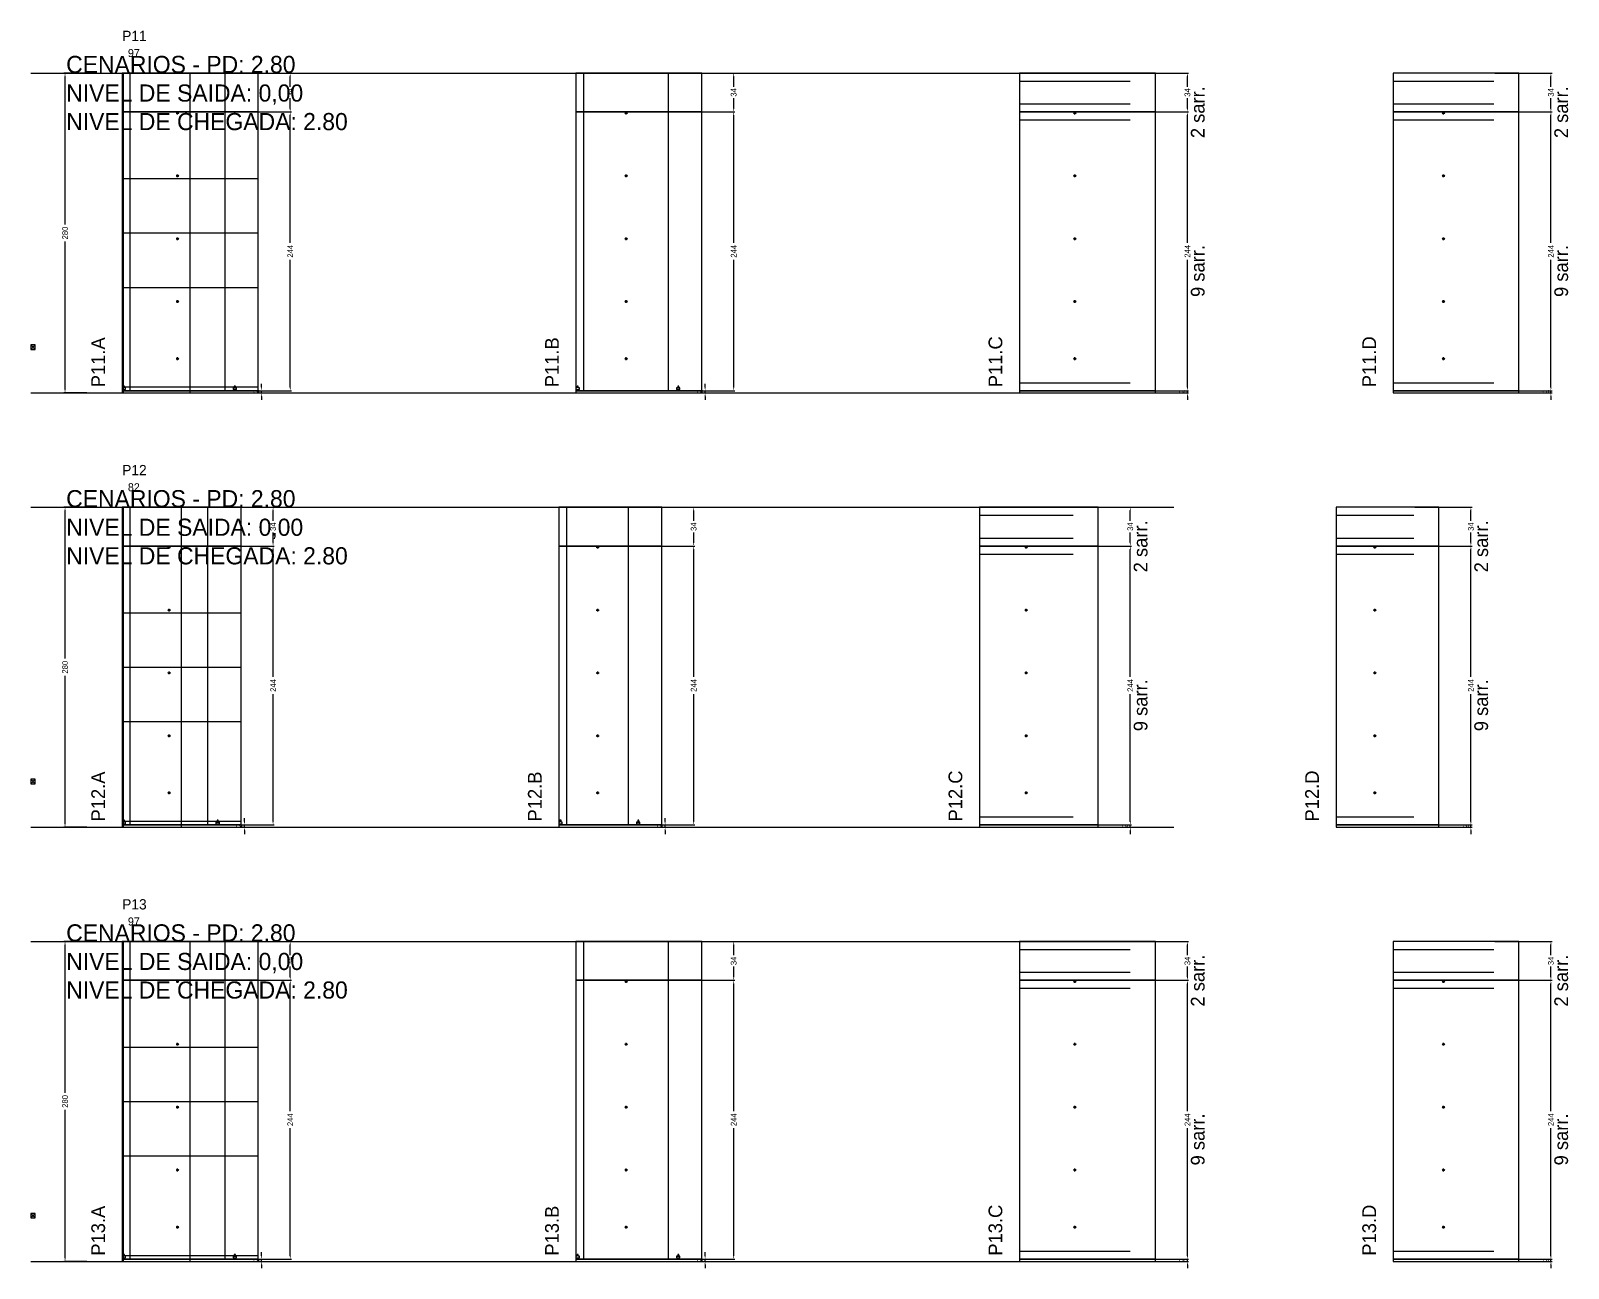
# Model space of a CAD drawing. Header units: centimetres. Extents: x -10500 to 4141, y -7986 to 295.
# Drawn here: x -7000 to -5655, y -4946 to -3863 of the extents above; entities that cross this region are included whole.
import ezdxf

# ---------------------------------------------------------------- set-up
doc = ezdxf.new("R2010")
doc.units = ezdxf.units.CM
doc.linetypes.add('DASHED', pattern=[2, -2])
for name, color, linetype in [('CHAPA', 140, 'Continuous'), ('COTA', 241, 'Continuous'), ('COTAS FURACAO', 16, 'Continuous'), ('Madeira', 30, 'Continuous'), ('MEIO_PONT', 160, 'Continuous'), ('NOMENCLATURA', 7, 'Continuous'), ('Nível', 160, 'Continuous'), ('Painéis', 200, 'Continuous'), ('Perfil Metálico', 150, 'Continuous'), ('SARR_2.2x7', 40, 'Continuous'), ('SARRAFO DE PRESSAO', 200, 'Continuous'), ('texto', 7, 'Continuous'), ('TEXTO_GERAL', 7, 'Continuous')]:
    doc.layers.add(name, color=color, linetype=linetype)
doc.dimstyles.new('PAINEL-NOVA', dxfattribs={"dimtxt": 5, "dimasz": 3, "dimexe": 1, "dimexo": 1, "dimgap": 1, "dimtad": 1, "dimcen": 2.5, "dimazin": 3, "dimtfac": 1, "dimtmove": 0, "dimatfit": 3})

# ---------------------------------------------------------------- blocks, each defined once
blk = doc.blocks.new('_CLOSEDFILLED')
at = {"color": 0, "linetype": 'BYBLOCK'}
blk.add_solid([(-1, 0.16), (0, 0), (-1, -0.16)], dxfattribs=at)
blk = doc.blocks.new('*D261')
for p, q in [((-6951, -3900), (-6971, -3900)), ((-6970, -4032.5), (-6970, -3903)), ((-6970, -4177), (-6970, -4047.5)), ((-6951, -4180), (-6971, -4180))]:
    blk.add_line(p, q)
at = {"layer": 'Defpoints'}
for p in [(-6950, -3900), (-6970, -4180), (-6950, -4180)]:
    blk.add_point(p, dxfattribs=at)
at = {"layer": 'COTA', "xscale": 3, "yscale": 3}
for p, rotation in [((-6970, -3900), 90), ((-6970, -4180), 270)]:
    blk.add_blockref('_CLOSEDFILLED', p, dxfattribs=dict(at, rotation=rotation))
at = {"layer": 'COTA', "insert": (-6970, -4040), "char_height": 5, "attachment_point": 5, "rotation": 90}
blk.add_mtext('280', dxfattribs=at)
blk = doc.blocks.new('MULDURA')
at = {"layer": 'Paineis'}
for p, q in [((0, 0), (4, 4)), ((4, 0), (0, 4))]:
    blk.add_line(p, q, dxfattribs=at)
blk.add_lwpolyline([(0, 0), (4, 0), (4, 4), (0, 4)], close=True, dxfattribs=at)
blk = doc.blocks.new('*D263')
for p, q in [((-6822, -3934), (-6772, -3934)), ((-6773, -4048.5), (-6773, -3937)), ((-6773, -4175), (-6773, -4063.5)), ((-6822, -4178), (-6772, -4178))]:
    blk.add_line(p, q)
at = {"layer": 'Defpoints'}
for p in [(-6823, -3934), (-6823, -4178), (-6773, -4178)]:
    blk.add_point(p, dxfattribs=at)
at = {"layer": 'COTA', "xscale": 3, "yscale": 3}
for p, rotation in [((-6773, -3934), 90), ((-6773, -4178), 270)]:
    blk.add_blockref('_CLOSEDFILLED', p, dxfattribs=dict(at, rotation=rotation))
at = {"layer": 'COTA', "insert": (-6773, -4056), "char_height": 5, "attachment_point": 5, "rotation": 90}
blk.add_mtext('244', dxfattribs=at)
blk = doc.blocks.new('*D264')
for p, q in [((-6822, -3900), (-6772, -3900)), ((-6773, -3912), (-6773, -3903)), ((-6773, -3931), (-6773, -3922)), ((-6822, -3934), (-6772, -3934))]:
    blk.add_line(p, q)
at = {"layer": 'Defpoints'}
for p in [(-6823, -3900), (-6823, -3934), (-6773, -3934)]:
    blk.add_point(p, dxfattribs=at)
at = {"layer": 'COTA', "xscale": 3, "yscale": 3}
for p, rotation in [((-6773, -3900), 90), ((-6773, -3934), 270)]:
    blk.add_blockref('_CLOSEDFILLED', p, dxfattribs=dict(at, rotation=rotation))
at = {"layer": 'COTA', "insert": (-6773, -3917), "char_height": 5, "attachment_point": 5, "rotation": 90}
blk.add_mtext('34', dxfattribs=at)
blk = doc.blocks.new('SLIPTEE')
at = {"layer": 'Paineis'}
blk.add_lwpolyline([(0, 0), (3, 0), (3, 1.5), (2, 1.5), (2, 3), (1, 3), (1, 1.5), (0, 1.5)], close=True, dxfattribs=at)
blk = doc.blocks.new('SLIPTDD')
at = {"layer": 'Paineis'}
blk.add_line((0, 1.5), (3, 1.5), dxfattribs=at)
blk.add_lwpolyline([(0, 0), (3, 0), (3, 1.5), (2, 1.5), (2, 3), (1, 3), (1, 1.5), (0, 1.5)], close=True, dxfattribs=at)
blk = doc.blocks.new('furacao')
at = {"layer": 'COTAS FURACAO'}
for p, q in [((-1.2, 0), (1.2, 0)), ((0, -1.2), (0, 1.2))]:
    blk.add_line(p, q, dxfattribs=at)
blk.add_circle((0, 0), 0.8, dxfattribs=at)
blk = doc.blocks.new('*D266')
for p, q in [((-6434, -3934), (-6384, -3934)), ((-6385, -4048.5), (-6385, -3937)), ((-6385, -4175), (-6385, -4063.5)), ((-6434, -4178), (-6384, -4178))]:
    blk.add_line(p, q)
at = {"layer": 'Defpoints'}
for p in [(-6435, -3934), (-6435, -4178), (-6385, -4178)]:
    blk.add_point(p, dxfattribs=at)
at = {"layer": 'COTA', "xscale": 3, "yscale": 3}
for p, rotation in [((-6385, -3934), 90), ((-6385, -4178), 270)]:
    blk.add_blockref('_CLOSEDFILLED', p, dxfattribs=dict(at, rotation=rotation))
at = {"layer": 'COTA', "insert": (-6385, -4056), "char_height": 5, "attachment_point": 5, "rotation": 90}
blk.add_mtext('244', dxfattribs=at)
blk = doc.blocks.new('*D267')
for p, q in [((-6434, -3900), (-6384, -3900)), ((-6385, -3912), (-6385, -3903)), ((-6385, -3931), (-6385, -3922)), ((-6434, -3934), (-6384, -3934))]:
    blk.add_line(p, q)
at = {"layer": 'Defpoints'}
for p in [(-6435, -3900), (-6435, -3934), (-6385, -3934)]:
    blk.add_point(p, dxfattribs=at)
at = {"layer": 'COTA', "xscale": 3, "yscale": 3}
for p, rotation in [((-6385, -3900), 90), ((-6385, -3934), 270)]:
    blk.add_blockref('_CLOSEDFILLED', p, dxfattribs=dict(at, rotation=rotation))
at = {"layer": 'COTA', "insert": (-6385, -3917), "char_height": 5, "attachment_point": 5, "rotation": 90}
blk.add_mtext('34', dxfattribs=at)
blk = doc.blocks.new('*D269')
for p, q in [((-6037, -3934), (-5987, -3934)), ((-5988, -4048.5), (-5988, -3937)), ((-5988, -4175), (-5988, -4063.5)), ((-6037, -4178), (-5987, -4178))]:
    blk.add_line(p, q)
at = {"layer": 'Defpoints'}
for p in [(-6038, -3934), (-6038, -4178), (-5988, -4178)]:
    blk.add_point(p, dxfattribs=at)
at = {"layer": 'COTA', "xscale": 3, "yscale": 3}
for p, rotation in [((-5988, -3934), 90), ((-5988, -4178), 270)]:
    blk.add_blockref('_CLOSEDFILLED', p, dxfattribs=dict(at, rotation=rotation))
at = {"layer": 'COTA', "insert": (-5988, -4056), "char_height": 5, "attachment_point": 5, "rotation": 90}
blk.add_mtext('244', dxfattribs=at)
blk = doc.blocks.new('*D270')
for p, q in [((-6037, -3900), (-5987, -3900)), ((-5988, -3912), (-5988, -3903)), ((-5988, -3931), (-5988, -3922)), ((-6037, -3934), (-5987, -3934))]:
    blk.add_line(p, q)
at = {"layer": 'Defpoints'}
for p in [(-6038, -3900), (-6038, -3934), (-5988, -3934)]:
    blk.add_point(p, dxfattribs=at)
at = {"layer": 'COTA', "xscale": 3, "yscale": 3}
for p, rotation in [((-5988, -3900), 90), ((-5988, -3934), 270)]:
    blk.add_blockref('_CLOSEDFILLED', p, dxfattribs=dict(at, rotation=rotation))
at = {"layer": 'COTA', "insert": (-5988, -3917), "char_height": 5, "attachment_point": 5, "rotation": 90}
blk.add_mtext('34', dxfattribs=at)
blk = doc.blocks.new('*D272')
for p, q in [((-5719, -3934), (-5669, -3934)), ((-5670, -4048.5), (-5670, -3937)), ((-5670, -4175), (-5670, -4063.5)), ((-5719, -4178), (-5669, -4178))]:
    blk.add_line(p, q)
at = {"layer": 'Defpoints'}
for p in [(-5720, -3934), (-5720, -4178), (-5670, -4178)]:
    blk.add_point(p, dxfattribs=at)
at = {"layer": 'COTA', "xscale": 3, "yscale": 3}
for p, rotation in [((-5670, -3934), 90), ((-5670, -4178), 270)]:
    blk.add_blockref('_CLOSEDFILLED', p, dxfattribs=dict(at, rotation=rotation))
at = {"layer": 'COTA', "insert": (-5670, -4056), "char_height": 5, "attachment_point": 5, "rotation": 90}
blk.add_mtext('244', dxfattribs=at)
blk = doc.blocks.new('*D273')
for p, q in [((-5719, -3900), (-5669, -3900)), ((-5670, -3912), (-5670, -3903)), ((-5670, -3931), (-5670, -3922)), ((-5719, -3934), (-5669, -3934))]:
    blk.add_line(p, q)
at = {"layer": 'Defpoints'}
for p in [(-5720, -3900), (-5720, -3934), (-5670, -3934)]:
    blk.add_point(p, dxfattribs=at)
at = {"layer": 'COTA', "xscale": 3, "yscale": 3}
for p, rotation in [((-5670, -3900), 90), ((-5670, -3934), 270)]:
    blk.add_blockref('_CLOSEDFILLED', p, dxfattribs=dict(at, rotation=rotation))
at = {"layer": 'COTA', "insert": (-5670, -3917), "char_height": 5, "attachment_point": 5, "rotation": 90}
blk.add_mtext('34', dxfattribs=at)
blk = doc.blocks.new('*D287')
for p, q in [((-6951, -4280), (-6971, -4280)), ((-6970, -4412.5), (-6970, -4283)), ((-6970, -4557), (-6970, -4427.5)), ((-6951, -4560), (-6971, -4560))]:
    blk.add_line(p, q)
at = {"layer": 'Defpoints'}
for p in [(-6950, -4280), (-6970, -4560), (-6950, -4560)]:
    blk.add_point(p, dxfattribs=at)
at = {"layer": 'COTA', "xscale": 3, "yscale": 3}
for p, rotation in [((-6970, -4280), 90), ((-6970, -4560), 270)]:
    blk.add_blockref('_CLOSEDFILLED', p, dxfattribs=dict(at, rotation=rotation))
at = {"layer": 'COTA', "insert": (-6970, -4420), "char_height": 5, "attachment_point": 5, "rotation": 90}
blk.add_mtext('280', dxfattribs=at)
blk = doc.blocks.new('*D289')
for p, q in [((-6837, -4314), (-6787, -4314)), ((-6788, -4428.5), (-6788, -4317)), ((-6788, -4555), (-6788, -4443.5)), ((-6837, -4558), (-6787, -4558))]:
    blk.add_line(p, q)
at = {"layer": 'Defpoints'}
for p in [(-6838, -4314), (-6838, -4558), (-6788, -4558)]:
    blk.add_point(p, dxfattribs=at)
at = {"layer": 'COTA', "xscale": 3, "yscale": 3}
for p, rotation in [((-6788, -4314), 90), ((-6788, -4558), 270)]:
    blk.add_blockref('_CLOSEDFILLED', p, dxfattribs=dict(at, rotation=rotation))
at = {"layer": 'COTA', "insert": (-6788, -4436), "char_height": 5, "attachment_point": 5, "rotation": 90}
blk.add_mtext('244', dxfattribs=at)
blk = doc.blocks.new('*D290')
for p, q in [((-6837, -4280), (-6787, -4280)), ((-6788, -4292), (-6788, -4283)), ((-6788, -4311), (-6788, -4302)), ((-6837, -4314), (-6787, -4314))]:
    blk.add_line(p, q)
at = {"layer": 'Defpoints'}
for p in [(-6838, -4280), (-6838, -4314), (-6788, -4314)]:
    blk.add_point(p, dxfattribs=at)
at = {"layer": 'COTA', "xscale": 3, "yscale": 3}
for p, rotation in [((-6788, -4280), 90), ((-6788, -4314), 270)]:
    blk.add_blockref('_CLOSEDFILLED', p, dxfattribs=dict(at, rotation=rotation))
at = {"layer": 'COTA', "insert": (-6788, -4297), "char_height": 5, "attachment_point": 5, "rotation": 90}
blk.add_mtext('34', dxfattribs=at)
blk = doc.blocks.new('*D292')
for p, q in [((-6469, -4314), (-6419, -4314)), ((-6420, -4428.5), (-6420, -4317)), ((-6420, -4555), (-6420, -4443.5)), ((-6469, -4558), (-6419, -4558))]:
    blk.add_line(p, q)
at = {"layer": 'Defpoints'}
for p in [(-6470, -4314), (-6470, -4558), (-6420, -4558)]:
    blk.add_point(p, dxfattribs=at)
at = {"layer": 'COTA', "xscale": 3, "yscale": 3}
for p, rotation in [((-6420, -4314), 90), ((-6420, -4558), 270)]:
    blk.add_blockref('_CLOSEDFILLED', p, dxfattribs=dict(at, rotation=rotation))
at = {"layer": 'COTA', "insert": (-6420, -4436), "char_height": 5, "attachment_point": 5, "rotation": 90}
blk.add_mtext('244', dxfattribs=at)
blk = doc.blocks.new('*D293')
for p, q in [((-6469, -4280), (-6419, -4280)), ((-6420, -4292), (-6420, -4283)), ((-6420, -4311), (-6420, -4302)), ((-6469, -4314), (-6419, -4314))]:
    blk.add_line(p, q)
at = {"layer": 'Defpoints'}
for p in [(-6470, -4280), (-6470, -4314), (-6420, -4314)]:
    blk.add_point(p, dxfattribs=at)
at = {"layer": 'COTA', "xscale": 3, "yscale": 3}
for p, rotation in [((-6420, -4280), 90), ((-6420, -4314), 270)]:
    blk.add_blockref('_CLOSEDFILLED', p, dxfattribs=dict(at, rotation=rotation))
at = {"layer": 'COTA', "insert": (-6420, -4297), "char_height": 5, "attachment_point": 5, "rotation": 90}
blk.add_mtext('34', dxfattribs=at)
blk = doc.blocks.new('*D295')
for p, q in [((-6087, -4314), (-6037, -4314)), ((-6038, -4428.5), (-6038, -4317)), ((-6038, -4555), (-6038, -4443.5)), ((-6087, -4558), (-6037, -4558))]:
    blk.add_line(p, q)
at = {"layer": 'Defpoints'}
for p in [(-6088, -4314), (-6088, -4558), (-6038, -4558)]:
    blk.add_point(p, dxfattribs=at)
at = {"layer": 'COTA', "xscale": 3, "yscale": 3}
for p, rotation in [((-6038, -4314), 90), ((-6038, -4558), 270)]:
    blk.add_blockref('_CLOSEDFILLED', p, dxfattribs=dict(at, rotation=rotation))
at = {"layer": 'COTA', "insert": (-6038, -4436), "char_height": 5, "attachment_point": 5, "rotation": 90}
blk.add_mtext('244', dxfattribs=at)
blk = doc.blocks.new('*D296')
for p, q in [((-6087, -4280), (-6037, -4280)), ((-6038, -4292), (-6038, -4283)), ((-6038, -4311), (-6038, -4302)), ((-6087, -4314), (-6037, -4314))]:
    blk.add_line(p, q)
at = {"layer": 'Defpoints'}
for p in [(-6088, -4280), (-6088, -4314), (-6038, -4314)]:
    blk.add_point(p, dxfattribs=at)
at = {"layer": 'COTA', "xscale": 3, "yscale": 3}
for p, rotation in [((-6038, -4280), 90), ((-6038, -4314), 270)]:
    blk.add_blockref('_CLOSEDFILLED', p, dxfattribs=dict(at, rotation=rotation))
at = {"layer": 'COTA', "insert": (-6038, -4297), "char_height": 5, "attachment_point": 5, "rotation": 90}
blk.add_mtext('34', dxfattribs=at)
blk = doc.blocks.new('*D298')
for p, q in [((-5789, -4314), (-5739, -4314)), ((-5740, -4428.5), (-5740, -4317)), ((-5740, -4555), (-5740, -4443.5)), ((-5789, -4558), (-5739, -4558))]:
    blk.add_line(p, q)
at = {"layer": 'Defpoints'}
for p in [(-5790, -4314), (-5790, -4558), (-5740, -4558)]:
    blk.add_point(p, dxfattribs=at)
at = {"layer": 'COTA', "xscale": 3, "yscale": 3}
for p, rotation in [((-5740, -4314), 90), ((-5740, -4558), 270)]:
    blk.add_blockref('_CLOSEDFILLED', p, dxfattribs=dict(at, rotation=rotation))
at = {"layer": 'COTA', "insert": (-5740, -4436), "char_height": 5, "attachment_point": 5, "rotation": 90}
blk.add_mtext('244', dxfattribs=at)
blk = doc.blocks.new('*D299')
for p, q in [((-5789, -4280), (-5739, -4280)), ((-5740, -4292), (-5740, -4283)), ((-5740, -4311), (-5740, -4302)), ((-5789, -4314), (-5739, -4314))]:
    blk.add_line(p, q)
at = {"layer": 'Defpoints'}
for p in [(-5790, -4280), (-5790, -4314), (-5740, -4314)]:
    blk.add_point(p, dxfattribs=at)
at = {"layer": 'COTA', "xscale": 3, "yscale": 3}
for p, rotation in [((-5740, -4280), 90), ((-5740, -4314), 270)]:
    blk.add_blockref('_CLOSEDFILLED', p, dxfattribs=dict(at, rotation=rotation))
at = {"layer": 'COTA', "insert": (-5740, -4297), "char_height": 5, "attachment_point": 5, "rotation": 90}
blk.add_mtext('34', dxfattribs=at)
blk = doc.blocks.new('*D313')
for p, q in [((-6951, -4660), (-6971, -4660)), ((-6970, -4792.5), (-6970, -4663)), ((-6970, -4937), (-6970, -4807.5)), ((-6951, -4940), (-6971, -4940))]:
    blk.add_line(p, q)
at = {"layer": 'Defpoints'}
for p in [(-6950, -4660), (-6970, -4940), (-6950, -4940)]:
    blk.add_point(p, dxfattribs=at)
at = {"layer": 'COTA', "xscale": 3, "yscale": 3}
for p, rotation in [((-6970, -4660), 90), ((-6970, -4940), 270)]:
    blk.add_blockref('_CLOSEDFILLED', p, dxfattribs=dict(at, rotation=rotation))
at = {"layer": 'COTA', "insert": (-6970, -4800), "char_height": 5, "attachment_point": 5, "rotation": 90}
blk.add_mtext('280', dxfattribs=at)
blk = doc.blocks.new('*D315')
for p, q in [((-6822, -4694), (-6772, -4694)), ((-6773, -4808.5), (-6773, -4697)), ((-6773, -4935), (-6773, -4823.5)), ((-6822, -4938), (-6772, -4938))]:
    blk.add_line(p, q)
at = {"layer": 'Defpoints'}
for p in [(-6823, -4694), (-6823, -4938), (-6773, -4938)]:
    blk.add_point(p, dxfattribs=at)
at = {"layer": 'COTA', "xscale": 3, "yscale": 3}
for p, rotation in [((-6773, -4694), 90), ((-6773, -4938), 270)]:
    blk.add_blockref('_CLOSEDFILLED', p, dxfattribs=dict(at, rotation=rotation))
at = {"layer": 'COTA', "insert": (-6773, -4816), "char_height": 5, "attachment_point": 5, "rotation": 90}
blk.add_mtext('244', dxfattribs=at)
blk = doc.blocks.new('*D316')
for p, q in [((-6822, -4660), (-6772, -4660)), ((-6773, -4672), (-6773, -4663)), ((-6822, -4694), (-6772, -4694)), ((-6773, -4691), (-6773, -4682))]:
    blk.add_line(p, q)
at = {"layer": 'Defpoints'}
for p in [(-6823, -4660), (-6823, -4694), (-6773, -4694)]:
    blk.add_point(p, dxfattribs=at)
at = {"layer": 'COTA', "xscale": 3, "yscale": 3}
for p, rotation in [((-6773, -4660), 90), ((-6773, -4694), 270)]:
    blk.add_blockref('_CLOSEDFILLED', p, dxfattribs=dict(at, rotation=rotation))
at = {"layer": 'COTA', "insert": (-6773, -4677), "char_height": 5, "attachment_point": 5, "rotation": 90}
blk.add_mtext('34', dxfattribs=at)
blk = doc.blocks.new('*D318')
for p, q in [((-6434, -4694), (-6384, -4694)), ((-6385, -4808.5), (-6385, -4697)), ((-6385, -4935), (-6385, -4823.5)), ((-6434, -4938), (-6384, -4938))]:
    blk.add_line(p, q)
at = {"layer": 'Defpoints'}
for p in [(-6435, -4694), (-6435, -4938), (-6385, -4938)]:
    blk.add_point(p, dxfattribs=at)
at = {"layer": 'COTA', "xscale": 3, "yscale": 3}
for p, rotation in [((-6385, -4694), 90), ((-6385, -4938), 270)]:
    blk.add_blockref('_CLOSEDFILLED', p, dxfattribs=dict(at, rotation=rotation))
at = {"layer": 'COTA', "insert": (-6385, -4816), "char_height": 5, "attachment_point": 5, "rotation": 90}
blk.add_mtext('244', dxfattribs=at)
blk = doc.blocks.new('*D319')
for p, q in [((-6434, -4660), (-6384, -4660)), ((-6385, -4672), (-6385, -4663)), ((-6434, -4694), (-6384, -4694)), ((-6385, -4691), (-6385, -4682))]:
    blk.add_line(p, q)
at = {"layer": 'Defpoints'}
for p in [(-6435, -4660), (-6435, -4694), (-6385, -4694)]:
    blk.add_point(p, dxfattribs=at)
at = {"layer": 'COTA', "xscale": 3, "yscale": 3}
for p, rotation in [((-6385, -4660), 90), ((-6385, -4694), 270)]:
    blk.add_blockref('_CLOSEDFILLED', p, dxfattribs=dict(at, rotation=rotation))
at = {"layer": 'COTA', "insert": (-6385, -4677), "char_height": 5, "attachment_point": 5, "rotation": 90}
blk.add_mtext('34', dxfattribs=at)
blk = doc.blocks.new('*D321')
for p, q in [((-6037, -4694), (-5987, -4694)), ((-5988, -4808.5), (-5988, -4697)), ((-5988, -4935), (-5988, -4823.5)), ((-6037, -4938), (-5987, -4938))]:
    blk.add_line(p, q)
at = {"layer": 'Defpoints'}
for p in [(-6038, -4694), (-6038, -4938), (-5988, -4938)]:
    blk.add_point(p, dxfattribs=at)
at = {"layer": 'COTA', "xscale": 3, "yscale": 3}
for p, rotation in [((-5988, -4694), 90), ((-5988, -4938), 270)]:
    blk.add_blockref('_CLOSEDFILLED', p, dxfattribs=dict(at, rotation=rotation))
at = {"layer": 'COTA', "insert": (-5988, -4816), "char_height": 5, "attachment_point": 5, "rotation": 90}
blk.add_mtext('244', dxfattribs=at)
blk = doc.blocks.new('*D322')
for p, q in [((-6037, -4660), (-5987, -4660)), ((-5988, -4672), (-5988, -4663)), ((-6037, -4694), (-5987, -4694)), ((-5988, -4691), (-5988, -4682))]:
    blk.add_line(p, q)
at = {"layer": 'Defpoints'}
for p in [(-6038, -4660), (-6038, -4694), (-5988, -4694)]:
    blk.add_point(p, dxfattribs=at)
at = {"layer": 'COTA', "xscale": 3, "yscale": 3}
for p, rotation in [((-5988, -4660), 90), ((-5988, -4694), 270)]:
    blk.add_blockref('_CLOSEDFILLED', p, dxfattribs=dict(at, rotation=rotation))
at = {"layer": 'COTA', "insert": (-5988, -4677), "char_height": 5, "attachment_point": 5, "rotation": 90}
blk.add_mtext('34', dxfattribs=at)
blk = doc.blocks.new('*D324')
for p, q in [((-5719, -4694), (-5669, -4694)), ((-5670, -4808.5), (-5670, -4697)), ((-5670, -4935), (-5670, -4823.5)), ((-5719, -4938), (-5669, -4938))]:
    blk.add_line(p, q)
at = {"layer": 'Defpoints'}
for p in [(-5720, -4694), (-5720, -4938), (-5670, -4938)]:
    blk.add_point(p, dxfattribs=at)
at = {"layer": 'COTA', "xscale": 3, "yscale": 3}
for p, rotation in [((-5670, -4694), 90), ((-5670, -4938), 270)]:
    blk.add_blockref('_CLOSEDFILLED', p, dxfattribs=dict(at, rotation=rotation))
at = {"layer": 'COTA', "insert": (-5670, -4816), "char_height": 5, "attachment_point": 5, "rotation": 90}
blk.add_mtext('244', dxfattribs=at)
blk = doc.blocks.new('*D325')
for p, q in [((-5719, -4660), (-5669, -4660)), ((-5670, -4672), (-5670, -4663)), ((-5719, -4694), (-5669, -4694)), ((-5670, -4691), (-5670, -4682))]:
    blk.add_line(p, q)
at = {"layer": 'Defpoints'}
for p in [(-5720, -4660), (-5720, -4694), (-5670, -4694)]:
    blk.add_point(p, dxfattribs=at)
at = {"layer": 'COTA', "xscale": 3, "yscale": 3}
for p, rotation in [((-5670, -4660), 90), ((-5670, -4694), 270)]:
    blk.add_blockref('_CLOSEDFILLED', p, dxfattribs=dict(at, rotation=rotation))
at = {"layer": 'COTA', "insert": (-5670, -4677), "char_height": 5, "attachment_point": 5, "rotation": 90}
blk.add_mtext('34', dxfattribs=at)

msp = doc.modelspace()

# ---------------------------------------------------------------- linework, layer by layer
at = {"layer": 'CHAPA'}
for points in [[(-6920, -4180), (-6918.8, -4180), (-6918.8, -3900), (-6920, -3900)], [(-6920, -4560), (-6918.8, -4560), (-6918.8, -4280), (-6920, -4280)], [(-6920, -4940), (-6918.8, -4940), (-6918.8, -4660), (-6920, -4660)]]:
    msp.add_lwpolyline(points, close=True, dxfattribs=at)
at = {"layer": 'Madeira'}
for points in [[(-6920, -3992.4), (-6801, -3992.4)], [(-6920, -4087.6), (-6801, -4087.6)], [(-6920, -4372.4), (-6816, -4372.4)], [(-6920, -4467.6), (-6816, -4467.6)], [(-6920, -4752.4), (-6801, -4752.4)], [(-6920, -4847.6), (-6801, -4847.6)]]:
    msp.add_lwpolyline(points, dxfattribs=at)
at = {"layer": 'MEIO_PONT'}
for points in [[(-6920, -4040), (-6801, -4040)], [(-6920, -4420), (-6816, -4420)], [(-6920, -4800), (-6801, -4800)]]:
    msp.add_lwpolyline(points, dxfattribs=at)
at = {"layer": 'Nível', "linetype": 'DASHED'}
for points in [[(-7000, -3900), (-6000, -3900)], [(-7000, -4180), (-6000, -4180)], [(-7000, -4280), (-6000, -4280)], [(-7000, -4560), (-6000, -4560)], [(-7000, -4660), (-6000, -4660)], [(-7000, -4940), (-6000, -4940)]]:
    msp.add_lwpolyline(points, dxfattribs=at)
at = {"layer": 'Painéis'}
for points in [[(-6920, -3934), (-6801, -3934), (-6801, -3900), (-6920, -3900)], [(-6920, -4180), (-6801, -4180), (-6801, -3900), (-6920, -3900)], [(-6523, -3934), (-6413, -3934), (-6413, -3900), (-6523, -3900)], [(-6135, -3934), (-6016, -3934), (-6016, -3900), (-6135, -3900)], [(-5808, -3934), (-5698, -3934), (-5698, -3900), (-5808, -3900)], [(-6920, -4178), (-6801, -4178), (-6801, -3934), (-6920, -3934)], [(-6523, -4178), (-6413, -4178), (-6413, -3934), (-6523, -3934)], [(-6135, -4178), (-6016, -4178), (-6016, -3934), (-6135, -3934)], [(-5808, -4178), (-5698, -4178), (-5698, -3934), (-5808, -3934)], [(-6920, -4180), (-6801, -4180), (-6801, -4178), (-6920, -4178)], [(-6523, -4180), (-6413, -4180), (-6413, -4178), (-6523, -4178)], [(-6135, -4180), (-6016, -4180), (-6016, -4178), (-6135, -4178)], [(-5808, -4180), (-5698, -4180), (-5698, -4178), (-5808, -4178)], [(-6920, -4314), (-6816, -4314), (-6816, -4280), (-6920, -4280)], [(-6920, -4560), (-6816, -4560), (-6816, -4280), (-6920, -4280)], [(-6538, -4314), (-6448, -4314), (-6448, -4280), (-6538, -4280)], [(-6170, -4314), (-6066, -4314), (-6066, -4280), (-6170, -4280)], [(-5858, -4314), (-5768, -4314), (-5768, -4280), (-5858, -4280)], [(-6920, -4558), (-6816, -4558), (-6816, -4314), (-6920, -4314)], [(-6538, -4558), (-6448, -4558), (-6448, -4314), (-6538, -4314)], [(-6170, -4558), (-6066, -4558), (-6066, -4314), (-6170, -4314)], [(-5858, -4558), (-5768, -4558), (-5768, -4314), (-5858, -4314)], [(-6920, -4560), (-6816, -4560), (-6816, -4558), (-6920, -4558)], [(-6538, -4560), (-6448, -4560), (-6448, -4558), (-6538, -4558)], [(-6170, -4560), (-6066, -4560), (-6066, -4558), (-6170, -4558)], [(-5858, -4560), (-5768, -4560), (-5768, -4558), (-5858, -4558)], [(-6920, -4694), (-6801, -4694), (-6801, -4660), (-6920, -4660)], [(-6920, -4940), (-6801, -4940), (-6801, -4660), (-6920, -4660)], [(-6523, -4694), (-6413, -4694), (-6413, -4660), (-6523, -4660)], [(-6135, -4694), (-6016, -4694), (-6016, -4660), (-6135, -4660)], [(-5808, -4694), (-5698, -4694), (-5698, -4660), (-5808, -4660)], [(-6920, -4938), (-6801, -4938), (-6801, -4694), (-6920, -4694)], [(-6523, -4938), (-6413, -4938), (-6413, -4694), (-6523, -4694)], [(-6135, -4938), (-6016, -4938), (-6016, -4694), (-6135, -4694)], [(-5808, -4938), (-5698, -4938), (-5698, -4694), (-5808, -4694)], [(-6920, -4940), (-6801, -4940), (-6801, -4938), (-6920, -4938)], [(-6523, -4940), (-6413, -4940), (-6413, -4938), (-6523, -4938)], [(-6135, -4940), (-6016, -4940), (-6016, -4938), (-6135, -4938)], [(-5808, -4940), (-5698, -4940), (-5698, -4938), (-5808, -4938)]]:
    msp.add_lwpolyline(points, close=True, dxfattribs=at)
at = {"layer": 'Perfil Metálico'}
for p, q in [((-6860.5, -4180), (-6860.5, -3900)), ((-6868, -4560), (-6868, -4280)), ((-6860.5, -4940), (-6860.5, -4660))]:
    msp.add_line(p, q, dxfattribs=at)
at = {"layer": 'SARR_2.2x7'}
for points in [[(-6913, -3934), (-6913, -3900)], [(-6830, -3934), (-6830, -3900)], [(-6516, -3934), (-6516, -3900)], [(-6442, -3934), (-6442, -3900)], [(-6135, -3907), (-6038, -3907)], [(-5808, -3907), (-5720, -3907)], [(-6135, -3927), (-6038, -3927)], [(-5808, -3927), (-5720, -3927)], [(-6135, -3941), (-6038, -3941)], [(-5808, -3941), (-5720, -3941)], [(-6135, -4171), (-6038, -4171)], [(-5808, -4171), (-5720, -4171)], [(-6913, -4314), (-6913, -4280)], [(-6845, -4314), (-6845, -4280)], [(-6531, -4314), (-6531, -4280)], [(-6477, -4314), (-6477, -4280)], [(-6170, -4287), (-6088, -4287)], [(-5858, -4287), (-5790, -4287)], [(-6170, -4307), (-6088, -4307)], [(-5858, -4307), (-5790, -4307)], [(-6170, -4321), (-6088, -4321)], [(-5858, -4321), (-5790, -4321)], [(-6170, -4551), (-6088, -4551)], [(-5858, -4551), (-5790, -4551)], [(-6913, -4694), (-6913, -4660)], [(-6830, -4694), (-6830, -4660)], [(-6516, -4694), (-6516, -4660)], [(-6442, -4694), (-6442, -4660)], [(-6135, -4667), (-6038, -4667)], [(-5808, -4667), (-5720, -4667)], [(-6135, -4687), (-6038, -4687)], [(-5808, -4687), (-5720, -4687)], [(-6135, -4701), (-6038, -4701)], [(-5808, -4701), (-5720, -4701)], [(-6135, -4931), (-6038, -4931)], [(-5808, -4931), (-5720, -4931)]]:
    msp.add_lwpolyline(points, dxfattribs=at)
at = {"layer": 'SARR_2.2x7', "linetype": 'DASHED'}
for points in [[(-6913, -4178), (-6913, -3934)], [(-6830, -4178), (-6830, -3934)], [(-6516, -4178), (-6516, -3934)], [(-6442, -4178), (-6442, -3934)], [(-6913, -4558), (-6913, -4314)], [(-6845, -4558), (-6845, -4314)], [(-6531, -4558), (-6531, -4314)], [(-6477, -4558), (-6477, -4314)], [(-6913, -4938), (-6913, -4694)], [(-6830, -4938), (-6830, -4694)], [(-6516, -4938), (-6516, -4694)], [(-6442, -4938), (-6442, -4694)]]:
    msp.add_lwpolyline(points, dxfattribs=at)
at = {"layer": 'SARRAFO DE PRESSAO'}
for points in [[(-6920, -4180), (-6801, -4180), (-6801, -4175), (-6920, -4175)], [(-6920, -4560), (-6816, -4560), (-6816, -4555), (-6920, -4555)], [(-6920, -4940), (-6801, -4940), (-6801, -4935), (-6920, -4935)]]:
    msp.add_lwpolyline(points, close=True, dxfattribs=at)

# ---------------------------------------------------------------- block references
at = {"layer": 'COTA'}
for name, p in [('furacao', (-6871.5, -3935)), ('furacao', (-6479, -3935)), ('furacao', (-6086.5, -3935)), ('furacao', (-5764, -3935)), ('furacao', (-6871.5, -3990)), ('furacao', (-6479, -3990)), ('furacao', (-6086.5, -3990)), ('furacao', (-5764, -3990)), ('furacao', (-6871.5, -4045)), ('furacao', (-6479, -4045)), ('furacao', (-6086.5, -4045)), ('furacao', (-5764, -4045)), ('furacao', (-6871.5, -4100)), ('furacao', (-6479, -4100)), ('furacao', (-6086.5, -4100)), ('furacao', (-5764, -4100)), ('MULDURA', (-7000, -4142)), ('furacao', (-6871.5, -4150)), ('furacao', (-6479, -4150)), ('furacao', (-6086.5, -4150)), ('furacao', (-5764, -4150)), ('SLIPTEE', (-6920, -4177)), ('SLIPTDD', (-6823, -4177)), ('SLIPTEE', (-6523, -4177)), ('SLIPTDD', (-6435, -4177)), ('furacao', (-6879, -4315)), ('furacao', (-6504, -4315)), ('furacao', (-6129, -4315)), ('furacao', (-5824, -4315)), ('furacao', (-6879, -4370)), ('furacao', (-6504, -4370)), ('furacao', (-6129, -4370)), ('furacao', (-5824, -4370)), ('furacao', (-6879, -4425)), ('furacao', (-6504, -4425)), ('furacao', (-6129, -4425)), ('furacao', (-5824, -4425)), ('furacao', (-6879, -4480)), ('furacao', (-6504, -4480)), ('furacao', (-6129, -4480)), ('furacao', (-5824, -4480)), ('MULDURA', (-7000, -4522)), ('furacao', (-6879, -4530)), ('furacao', (-6504, -4530)), ('furacao', (-6129, -4530)), ('furacao', (-5824, -4530)), ('SLIPTEE', (-6920, -4557)), ('SLIPTDD', (-6838, -4557)), ('SLIPTEE', (-6538, -4557)), ('SLIPTDD', (-6470, -4557)), ('furacao', (-6871.5, -4695)), ('furacao', (-6479, -4695)), ('furacao', (-6086.5, -4695)), ('furacao', (-5764, -4695)), ('furacao', (-6871.5, -4750)), ('furacao', (-6479, -4750)), ('furacao', (-6086.5, -4750)), ('furacao', (-5764, -4750)), ('furacao', (-6871.5, -4805)), ('furacao', (-6479, -4805)), ('furacao', (-6086.5, -4805)), ('furacao', (-5764, -4805)), ('furacao', (-6871.5, -4860)), ('furacao', (-6479, -4860)), ('furacao', (-6086.5, -4860)), ('furacao', (-5764, -4860)), ('MULDURA', (-7000, -4902)), ('furacao', (-6871.5, -4910)), ('furacao', (-6479, -4910)), ('furacao', (-6086.5, -4910)), ('furacao', (-5764, -4910)), ('SLIPTEE', (-6920, -4937)), ('SLIPTDD', (-6823, -4937)), ('SLIPTEE', (-6523, -4937)), ('SLIPTDD', (-6435, -4937))]:
    msp.add_blockref(name, p, dxfattribs=at)

# ---------------------------------------------------------------- texts
at = {"layer": 'NOMENCLATURA'}
for s, p in [('CENARIOS - PD: 2.80', (-6969, -3900)), ('NIVEL DE SAIDA: 0,00', (-6969, -3925)), ('NIVEL DE CHEGADA: 2.80', (-6969, -3950)), ('CENARIOS - PD: 2.80', (-6969, -4280)), ('NIVEL DE SAIDA: 0,00', (-6969, -4305)), ('NIVEL DE CHEGADA: 2.80', (-6969, -4330)), ('CENARIOS - PD: 2.80', (-6969, -4660)), ('NIVEL DE SAIDA: 0,00', (-6969, -4685)), ('NIVEL DE CHEGADA: 2.80', (-6969, -4710))]:
    msp.add_text(s, height=15, dxfattribs=at).set_placement(p)
for s, p in [('2 sarr.', (-5973, -3957)), ('2 sarr.', (-5655, -3957)), ('9 sarr.', (-5973, -4096)), ('9 sarr.', (-5655, -4096)), ('P11.A', (-6935, -4175)), ('P11.B', (-6538, -4175)), ('P11.C', (-6150, -4175)), ('P11.D', (-5823, -4175)), ('2 sarr.', (-6023, -4337)), ('2 sarr.', (-5725, -4337)), ('9 sarr.', (-6023, -4476)), ('9 sarr.', (-5725, -4476)), ('P12.A', (-6935, -4555)), ('P12.B', (-6553, -4555)), ('P12.C', (-6185, -4555)), ('P12.D', (-5873, -4555)), ('2 sarr.', (-5973, -4717)), ('2 sarr.', (-5655, -4717)), ('9 sarr.', (-5973, -4856)), ('9 sarr.', (-5655, -4856)), ('P13.A', (-6935, -4935)), ('P13.B', (-6538, -4935)), ('P13.C', (-6150, -4935)), ('P13.D', (-5823, -4935))]:
    msp.add_text(s, height=12, rotation=90, dxfattribs=at).set_placement(p)
at = {"layer": 'texto'}
for s, p in [('97', (-6915, -3886)), ('82', (-6915, -4266)), ('97', (-6915, -4646))]:
    msp.add_text(s, height=7, dxfattribs=at).set_placement(p)
at = {"layer": 'TEXTO_GERAL'}
for s, p in [('P11', (-6920, -3872)), ('P12', (-6920, -4252)), ('P13', (-6920, -4632))]:
    msp.add_text(s, height=9, dxfattribs=at).set_placement(p)

# ---------------------------------------------------------------- dimensions: what is measured, and where the dimension line sits
at = {"layer": 'COTA'}
for base, p1, p2, picture, middle in [((-6970, -4180), (-6950, -4180), (-6950, -3900), '*D261', (-6970, -4040)), ((-6773, -3934), (-6823, -3934), (-6823, -3900), '*D264', (-6773, -3917)), ((-6385, -3934), (-6435, -3934), (-6435, -3900), '*D267', (-6385, -3917)), ((-5988, -3934), (-6038, -3934), (-6038, -3900), '*D270', (-5988, -3917)), ((-5670, -3934), (-5720, -3934), (-5720, -3900), '*D273', (-5670, -3917)), ((-6773, -4178), (-6823, -4178), (-6823, -3934), '*D263', (-6773, -4056)), ((-6385, -4178), (-6435, -4178), (-6435, -3934), '*D266', (-6385, -4056)), ((-5988, -4178), (-6038, -4178), (-6038, -3934), '*D269', (-5988, -4056)), ((-5670, -4178), (-5720, -4178), (-5720, -3934), '*D272', (-5670, -4056)), ((-6970, -4560), (-6950, -4560), (-6950, -4280), '*D287', (-6970, -4420)), ((-6788, -4314), (-6838, -4314), (-6838, -4280), '*D290', (-6788, -4297)), ((-6420, -4314), (-6470, -4314), (-6470, -4280), '*D293', (-6420, -4297)), ((-6038, -4314), (-6088, -4314), (-6088, -4280), '*D296', (-6038, -4297)), ((-5740, -4314), (-5790, -4314), (-5790, -4280), '*D299', (-5740, -4297)), ((-6788, -4558), (-6838, -4558), (-6838, -4314), '*D289', (-6788, -4436)), ((-6420, -4558), (-6470, -4558), (-6470, -4314), '*D292', (-6420, -4436)), ((-6038, -4558), (-6088, -4558), (-6088, -4314), '*D295', (-6038, -4436)), ((-5740, -4558), (-5790, -4558), (-5790, -4314), '*D298', (-5740, -4436)), ((-6970, -4940), (-6950, -4940), (-6950, -4660), '*D313', (-6970, -4800)), ((-6773, -4694), (-6823, -4694), (-6823, -4660), '*D316', (-6773, -4677)), ((-6385, -4694), (-6435, -4694), (-6435, -4660), '*D319', (-6385, -4677)), ((-5988, -4694), (-6038, -4694), (-6038, -4660), '*D322', (-5988, -4677)), ((-5670, -4694), (-5720, -4694), (-5720, -4660), '*D325', (-5670, -4677)), ((-6773, -4938), (-6823, -4938), (-6823, -4694), '*D315', (-6773, -4816)), ((-6385, -4938), (-6435, -4938), (-6435, -4694), '*D318', (-6385, -4816)), ((-5988, -4938), (-6038, -4938), (-6038, -4694), '*D321', (-5988, -4816)), ((-5670, -4938), (-5720, -4938), (-5720, -4694), '*D324', (-5670, -4816))]:
    dim = msp.add_linear_dim(base=base, p1=p1, p2=p2, angle=90, dimstyle='PAINEL-NOVA', dxfattribs=at)
    dim.commit()
    dim.dimension.update_dxf_attribs({"geometry": picture, "text_midpoint": middle})
for base, p1, p2 in [((-6798, -4180), (-6823, -4180), (-6823, -4178)), ((-6410, -4180), (-6435, -4180), (-6435, -4178)), ((-5988, -4180), (-6038, -4180), (-6038, -4178)), ((-5670, -4180), (-5720, -4180), (-5720, -4178)), ((-6813, -4560), (-6838, -4560), (-6838, -4558)), ((-6445, -4560), (-6470, -4560), (-6470, -4558)), ((-6038, -4560), (-6088, -4560), (-6088, -4558)), ((-5740, -4560), (-5790, -4560), (-5790, -4558)), ((-6798, -4940), (-6823, -4940), (-6823, -4938)), ((-6410, -4940), (-6435, -4940), (-6435, -4938)), ((-5988, -4940), (-6038, -4940), (-6038, -4938)), ((-5670, -4940), (-5720, -4940), (-5720, -4938))]:
    msp.add_linear_dim(base=base, p1=p1, p2=p2, angle=90, dimstyle='PAINEL-NOVA', dxfattribs=at).render()

doc.saveas('drawing.dxf')
